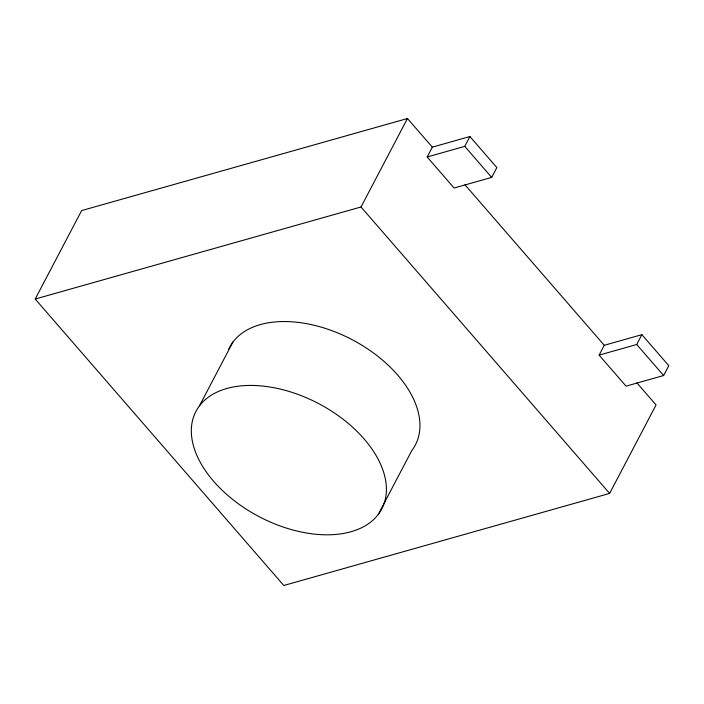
<?xml version="1.0" encoding="UTF-8"?>
<svg xmlns="http://www.w3.org/2000/svg" width="704" height="704" viewBox="0 0 704 704"><rect width="100%" height="100%" fill="white"/><g stroke="black" fill="none" stroke-linecap="round" stroke-linejoin="round"><path stroke-width="1.06" d="M636.891 382.862L656.066 404.958L609.62 493.425L283.8 585.49L35.2 299.042L81.646 210.575L407.466 118.51L432.326 147.154L469.92 136.532L496.857 167.57L491.691 177.399L454.098 188.021L427.17 156.983L432.326 147.154M199.443 405.847L232.98 341.959M35.2 299.042L361.02 206.976L407.466 118.51M427.17 156.983L464.763 146.362L469.92 136.532M378.294 514.386A104.949 63.888 27.7 0 0 277.904 388.538A104.949 63.888 27.7 0 0 210.408 477.435A104.949 63.888 27.7 0 0 378.294 514.386L411.84 450.498A104.949 63.888 27.7 0 0 355.45 341.466A104.949 63.888 27.7 0 0 228.659 349.122M599.113 355.115L604.27 345.286L641.872 334.664L668.8 365.693L663.643 375.522L626.041 386.144L599.113 355.115L636.706 344.494L641.872 334.664M464.763 146.362L491.691 177.399M636.706 344.494L663.643 375.522M465.001 184.809L604.27 345.286M361.02 206.976L609.62 493.425"/></g></svg>
